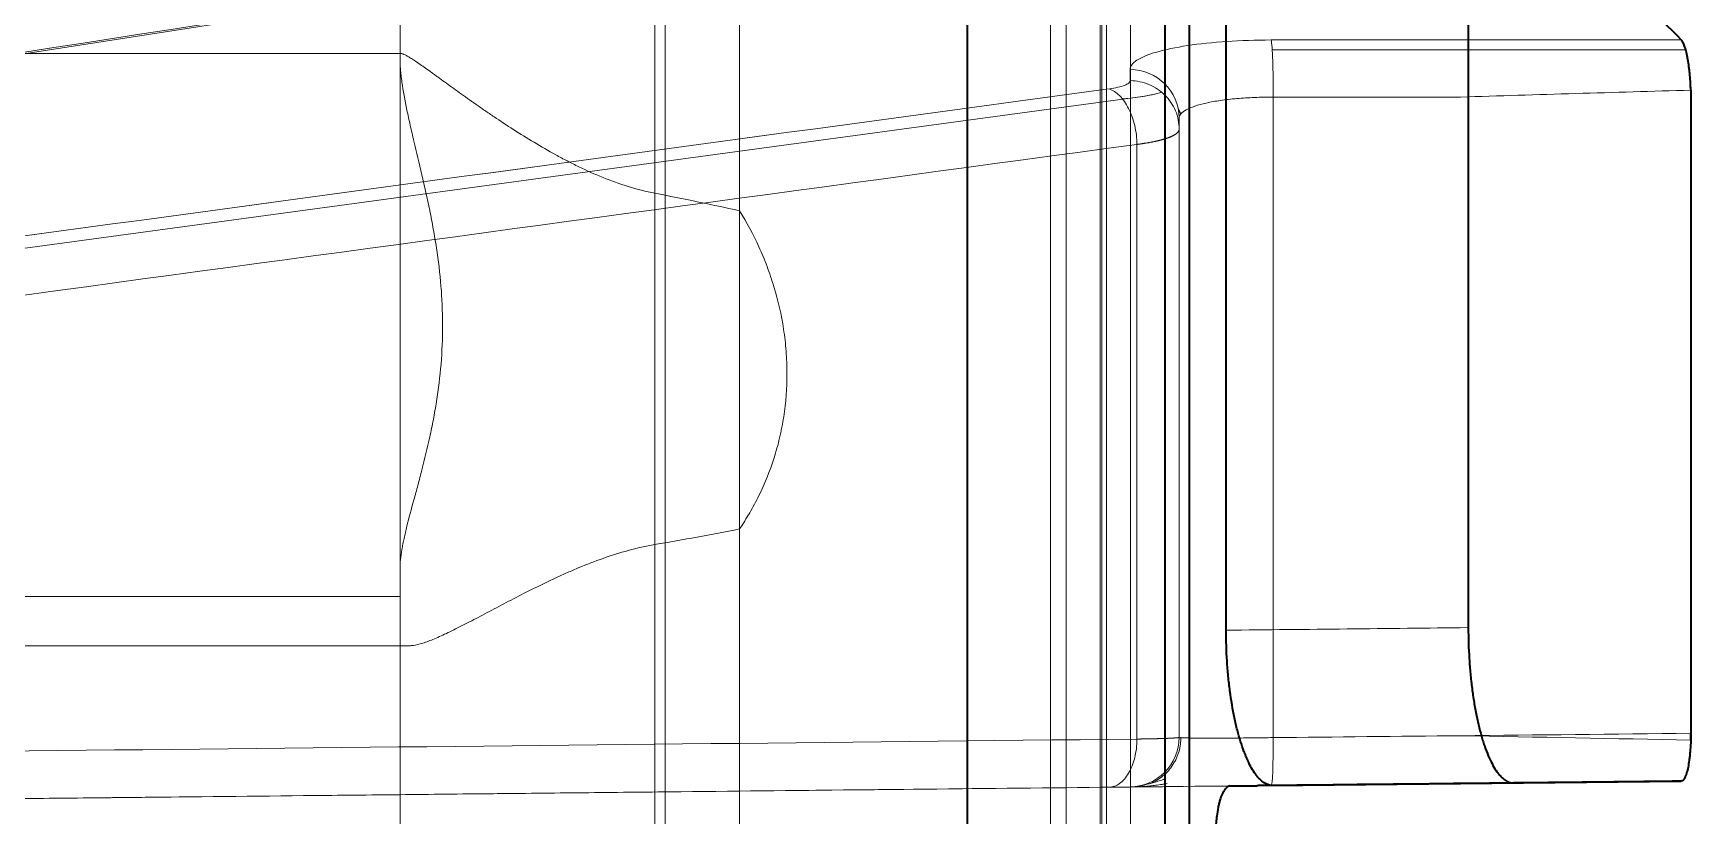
# Model space of a CAD drawing. Header units: millimetres. Extents: x 261 to 3841, y 268 to 4746.
# Drawn here: x 724.23 to 741.03, y 476.97 to 484.9 of the extents above; entities that cross this region are included whole.
import ezdxf
from ezdxf.lldxf.tags import DXFTag

# ---------------------------------------------------------------- set-up
doc = ezdxf.new("R2010")
doc.units = ezdxf.units.MM
doc.layers.add('110', color=7, linetype='Continuous', true_color=0xffffff)
doc.layers.add('20', color=7, linetype='Continuous', true_color=0xffffff)
tags = doc.linetypes.add('DASHED', pattern=[25.72, 12.86, -12.86]).pattern_tags.tags
tags[6:7] = [DXFTag(74, 4), DXFTag(75, 0), DXFTag(340, '0'), DXFTag(46, 0.0), DXFTag(50, 0.0), DXFTag(44, 0.0), DXFTag(45, 0.0)]
tags[4:5] = [DXFTag(74, 4), DXFTag(75, 0), DXFTag(340, '0'), DXFTag(46, 0.0), DXFTag(50, 0.0), DXFTag(44, 0.0), DXFTag(45, 0.0)]

msp = doc.modelspace()

# ---------------------------------------------------------------- linework, layer by layer
at = {"layer": '110', "color": 7, "linetype": 'Continuous', "lineweight": 35}
for p, q in [((735.701, 593.191), (735.701, 299.191)), ((733.701, 301.191), (733.701, 591.191))]:
    msp.add_line(p, q, dxfattribs=at)
at = {"layer": '110', "color": 7, "linetype": 'DASHED', "lineweight": 13}
msp.add_line((734.701, 556.191), (734.701, 376.191), dxfattribs=at)
at = {"layer": '20', "color": 7, "linetype": 'DASHED', "lineweight": 13}
for p, q in [((735.062, 537.182), (735.062, 415.199)), ((734.542, 415.701), (734.542, 536.68)), ((735.045, 416.919), (735.045, 535.462)), ((735.11, 416.919), (735.11, 535.462)), ((727.951, 492.503), (727.951, 469.873)), ((730.637, 492.503), (730.637, 469.873)), ((727.951, 492.351), (727.951, 469.806)), ((730.637, 469.806), (730.637, 492.351)), ((730.533, 483.276), (730.533, 491.798)), ((730.533, 491.653), (730.533, 470.081)), ((731.39, 471.833), (731.39, 490.17)), ((735.351, 490.156), (735.351, 471.838)), ((716.354, 483.473), (735.206, 486.415)), ((740.926, 484.832), (736.781, 484.829)), ((736.781, 484.829), (740.926, 484.832)), ((736.788, 484.728), (740.977, 484.73)), ((727.968, 484.691), (667.239, 484.691)), ((735.348, 484.422), (735.348, 484.526)), ((735.348, 484.526), (735.348, 484.422)), ((716.562, 481.692), (735.273, 484.228)), ((735.273, 484.228), (716.562, 481.692)), ((736.797, 477.76), (736.797, 484.25)), ((736.797, 484.25), (736.797, 477.76)), ((735.845, 483.925), (735.845, 484.039)), ((735.845, 484.039), (735.845, 483.925)), ((735.845, 477.762), (735.845, 484.039)), ((735.845, 483.929), (735.845, 483.984)), ((735.417, 483.771), (735.417, 477.745)), ((735.417, 483.771), (735.417, 477.745)), ((730.533, 470.146), (730.533, 479.716)), ((667.239, 479.191), (727.951, 479.191)), ((667.239, 478.691), (728.052, 478.691)), ((735.845, 477.762), (735.845, 477.762)), ((735.845, 477.762), (735.845, 477.762)), ((735.348, 477.259), (735.348, 477.259))]:
    msp.add_line(p, q, dxfattribs=at)
at = {"layer": '20', "color": 7, "linetype": 'Continuous', "lineweight": 35}
for p, q in [((735.951, 422.493), (735.951, 505.486)), ((736.32, 478.848), (736.32, 485.134)), ((738.774, 485.081), (738.774, 478.874)), ((741.029, 484.321), (741.029, 477.804)), ((741.029, 477.735), (741.029, 477.804)), ((736.776, 477.274), (740.931, 477.318))]:
    msp.add_line(p, q, dxfattribs=at)
at = {"layer": '20', "color": 7, "linetype": 'DASHED', "lineweight": 13}
msp.add_arc((735.342, 477.762), 0.502, 270.6016, 0.0001, dxfattribs=at)
for centre, major_axis, ratio, start_param, end_param in [((736.771, 484.338), (0, 0.502), 0.053045, 4.537151, 6.073482), ((735.342, 484.039), (0.502, 0), 0.978148, 0, 1.560303), ((735.342, 484.039), (0.502, 0), 0.978148, 6.283183, 7.843486), ((736.771, 477.777), (-0.005, 0.502), 0.052007, 3.141569, 4.677862), ((736.771, 477.777), (-0.005, 0.502), 0.052007, 3.141629, 4.677923)]:
    msp.add_ellipse(centre, major_axis=major_axis, ratio=ratio, start_param=start_param, end_param=end_param, dxfattribs=at)
for points, degree in [([(735.417, 486.812), (729.278, 485.852), (723.14, 484.893), (717.001, 483.934)], 3), ([(717.001, 483.934), (723.14, 484.893), (729.278, 485.852), (735.417, 486.812)], 3), ([(735.129, 486.419), (728.797, 485.431), (722.466, 484.443), (716.134, 483.455)], 3), ([(716.135, 483.455), (722.466, 484.443), (728.798, 485.431), (735.129, 486.419)], 3), ([(735.129, 484.333), (728.797, 483.474), (722.466, 482.616), (716.134, 481.758)], 3), ([(716.135, 481.758), (722.466, 482.616), (728.798, 483.474), (735.129, 484.333)], 3), ([(736.797, 484.25), (737.43, 484.251), (738.063, 484.251), (738.695, 484.251)], 3), ([(738.695, 484.251), (739.473, 484.275), (740.251, 484.298), (741.029, 484.321)], 3), ([(735.835, 484.133), (735.863, 484.077)], 1), ([(735.861, 484.08), (735.85, 484.066), (735.845, 484.053), (735.845, 484.039)], 3), ([(717.001, 481.277), (723.14, 482.108), (729.278, 482.94), (735.417, 483.771)], 3), ([(735.417, 483.771), (729.278, 482.94), (723.14, 482.108), (717.001, 481.277)], 3), ([(730.533, 483.276), (730.82, 483.221), (731.105, 483.162), (731.39, 483.099)], 3), ([(731.39, 479.874), (731.105, 479.818), (730.82, 479.765), (730.533, 479.716)], 3), ([(736.325, 478.848), (737.14, 478.857), (737.954, 478.865), (738.769, 478.874)], 3), ([(735.417, 477.745), (729.278, 477.679), (723.14, 477.614), (717.001, 477.549)], 3), ([(717.001, 477.549), (723.14, 477.614), (729.278, 477.679), (735.417, 477.745)], 3), ([(738.695, 477.779), (738.062, 477.773), (737.43, 477.766), (736.797, 477.76)], 3), ([(738.695, 477.779), (739.473, 477.765), (740.251, 477.75), (741.029, 477.735)], 3), ([(741.024, 477.804), (740.249, 477.795), (739.475, 477.787), (738.7, 477.779)], 3), ([(735.699, 477.339), (735.523, 477.284), (735.44, 477.269)], 2), ([(735.134, 477.257), (728.799, 477.191), (722.464, 477.124), (716.129, 477.058)], 3), ([(735.367, 477.26), (735.5, 477.258), (735.723, 477.294)], 2), ([(735.368, 477.26), (735.501, 477.258), (735.723, 477.294)], 2)]:
    msp.add_open_spline(points, degree=degree, dxfattribs=at)
at = {"layer": '20', "color": 7, "linetype": 'Continuous', "lineweight": 35}
for points, knots in [([(739.232, 486.303), (739.394, 486.181), (739.589, 486.029), (739.778, 485.876), (739.853, 485.815), (739.89, 485.784), (740, 485.692), (740.072, 485.631), (740.426, 485.324), (740.689, 485.078), (740.931, 484.832)], [0, 0, 0, 0, 0.25, 0.3125, 0.3125, 0.375, 0.375, 0.5, 0.5, 1, 1, 1, 1]), ([(741.028, 484.321), (741.028, 484.336), (741.027, 484.351), (741.026, 484.38), (741.025, 484.395), (741.022, 484.438), (741.02, 484.467), (741.016, 484.509), (741.014, 484.523), (741.011, 484.55), (741.009, 484.563), (741.004, 484.602), (741, 484.626), (740.993, 484.661), (740.991, 484.672), (740.986, 484.694), (740.984, 484.704), (740.979, 484.724), (740.976, 484.733), (740.971, 484.751), (740.968, 484.759), (740.96, 484.782), (740.954, 484.795), (740.945, 484.811), (740.942, 484.816), (740.937, 484.825), (740.934, 484.829), (740.931, 484.832)], [0, 0, 0, 0, 0.0625, 0.0625, 0.125, 0.125, 0.25, 0.25, 0.3125, 0.3125, 0.375, 0.375, 0.5, 0.5, 0.5625, 0.5625, 0.625, 0.625, 0.6875, 0.6875, 0.75, 0.75, 0.875, 0.875, 0.9375, 0.9375, 1, 1, 1, 1]), ([(736.792, 477.274), (736.763, 477.274), (736.734, 477.284), (736.69, 477.312), (736.676, 477.324), (736.655, 477.345), (736.647, 477.353), (736.633, 477.37), (736.626, 477.379), (736.591, 477.426), (736.565, 477.473), (736.533, 477.543), (736.526, 477.557), (736.514, 477.588), (736.507, 477.603), (736.489, 477.652), (736.466, 477.72), (736.445, 477.795), (736.429, 477.855), (736.424, 477.875), (736.415, 477.917), (736.41, 477.938), (736.387, 478.046), (736.372, 478.138), (736.356, 478.258), (736.353, 478.283), (736.347, 478.332), (736.345, 478.357), (736.338, 478.433), (736.333, 478.484), (736.324, 478.638), (736.32, 478.742), (736.32, 478.848)], [0, 0, 0, 0, 0.125, 0.125, 0.1875, 0.1875, 0.21875, 0.21875, 0.25, 0.25, 0.375, 0.375, 0.40625, 0.40625, 0.4375, 0.4375, 0.5, 0.5625, 0.5625, 0.59375, 0.59375, 0.625, 0.625, 0.75, 0.75, 0.78125, 0.78125, 0.8125, 0.8125, 0.875, 0.875, 1, 1, 1, 1]), ([(738.774, 478.874), (738.774, 478.769), (738.777, 478.664), (738.787, 478.508), (738.791, 478.457), (738.8, 478.357), (738.811, 478.259), (738.825, 478.165), (738.836, 478.096), (738.84, 478.073), (738.848, 478.028), (738.852, 478.006), (738.874, 477.899), (738.894, 477.82), (738.921, 477.73), (738.927, 477.712), (738.938, 477.678), (738.944, 477.661), (738.962, 477.613), (738.974, 477.583), (739.011, 477.499), (739.037, 477.452), (739.071, 477.405), (739.078, 477.396), (739.092, 477.379), (739.099, 477.371), (739.119, 477.35), (739.133, 477.338), (739.175, 477.309), (739.203, 477.3), (739.232, 477.3)], [0, 0, 0, 0, 0.125, 0.125, 0.1875, 0.1875, 0.25, 0.3125, 0.3125, 0.34375, 0.34375, 0.375, 0.375, 0.5, 0.5, 0.53125, 0.53125, 0.5625, 0.5625, 0.625, 0.625, 0.75, 0.75, 0.78125, 0.78125, 0.8125, 0.8125, 0.875, 0.875, 1, 1, 1, 1]), ([(741.029, 477.804), (741.029, 477.787), (741.029, 477.771), (741.028, 477.739), (741.028, 477.723), (741.026, 477.676), (741.024, 477.645), (741.02, 477.601), (741.019, 477.587), (741.016, 477.559), (741.014, 477.545), (741.009, 477.505), (741.005, 477.481), (740.998, 477.447), (740.996, 477.437), (740.991, 477.417), (740.988, 477.407), (740.98, 477.381), (740.974, 477.366), (740.966, 477.348), (740.962, 477.343), (740.956, 477.334), (740.953, 477.33), (740.944, 477.321), (740.937, 477.318), (740.931, 477.318)], [0, 0, 0, 0, 0.0625, 0.0625, 0.125, 0.125, 0.25, 0.25, 0.3125, 0.3125, 0.375, 0.375, 0.5, 0.5, 0.5625, 0.5625, 0.625, 0.625, 0.75, 0.75, 0.8125, 0.8125, 0.875, 0.875, 1, 1, 1, 1]), ([(736.362, 477.27), (736.352, 477.27), (736.343, 477.267), (736.329, 477.257), (736.324, 477.253), (736.315, 477.244), (736.306, 477.233), (736.297, 477.219), (736.288, 477.204), (736.284, 477.196), (736.272, 477.169), (736.265, 477.149), (736.254, 477.114), (736.251, 477.102), (736.245, 477.077), (736.242, 477.064), (736.234, 477.024), (736.229, 476.995), (736.223, 476.95), (736.222, 476.934), (736.219, 476.903), (736.218, 476.887), (736.215, 476.839), (736.214, 476.806), (736.214, 476.773)], [0, 0, 0, 0, 0.125, 0.125, 0.1875, 0.1875, 0.25, 0.3125, 0.3125, 0.375, 0.375, 0.5, 0.5, 0.5625, 0.5625, 0.625, 0.625, 0.75, 0.75, 0.8125, 0.8125, 0.875, 0.875, 1, 1, 1, 1]), ([(739.232, 477.3), (738.583, 477.293), (737.933, 477.286), (737.12, 477.278), (736.956, 477.276), (736.792, 477.274)], [0, 0, 0, 0, 0.798496, 0.798496, 1, 1, 1, 1])]:
    msp.add_open_spline(points, degree=3, knots=knots, dxfattribs=at)
at = {"layer": '20', "color": 7, "linetype": 'DASHED', "lineweight": 13}
for points, knots in [([(735.348, 484.531), (735.348, 484.564), (735.395, 484.625), (735.599, 484.71), (735.916, 484.776), (736.322, 484.819), (736.619, 484.829), (736.776, 484.829)], [0, 0, 0, 0, 0.199973, 0.39998, 0.599987, 0.799993, 1, 1, 1, 1]), ([(727.951, 484.652), (727.951, 484.614), (727.952, 484.574), (727.957, 484.512), (727.959, 484.491), (727.964, 484.447), (727.967, 484.425), (727.982, 484.314), (727.999, 484.219), (728.031, 484.069), (728.042, 484.018), (728.06, 483.939), (728.066, 483.912), (728.079, 483.858), (728.085, 483.831), (728.117, 483.693), (728.145, 483.58), (728.2, 483.346), (728.227, 483.226), (728.258, 483.07), (728.265, 483.038), (728.277, 482.975), (728.294, 482.881), (728.31, 482.786), (728.339, 482.594), (728.355, 482.464), (728.371, 482.268), (728.375, 482.202), (728.379, 482.102), (728.38, 482.069), (728.382, 482.002), (728.382, 481.969), (728.382, 481.803), (728.377, 481.673), (728.355, 481.417), (728.34, 481.291), (728.315, 481.136), (728.31, 481.105), (728.3, 481.044), (728.283, 480.953), (728.265, 480.865), (728.227, 480.692), (728.2, 480.582), (728.159, 480.421), (728.145, 480.369), (728.118, 480.267), (728.104, 480.218), (728.065, 480.075), (728.041, 479.985), (728.01, 479.859), (728.001, 479.818), (727.988, 479.759), (727.984, 479.74), (727.976, 479.702), (727.973, 479.684), (727.958, 479.594), (727.951, 479.53), (727.951, 479.473)], [0, 0, 0, 0, 0.03125, 0.03125, 0.046875, 0.046875, 0.0625, 0.0625, 0.125, 0.125, 0.15625, 0.15625, 0.171875, 0.171875, 0.1875, 0.1875, 0.25, 0.25, 0.3125, 0.3125, 0.328125, 0.328125, 0.34375, 0.375, 0.375, 0.4375, 0.4375, 0.46875, 0.46875, 0.484375, 0.484375, 0.5, 0.5, 0.5625, 0.5625, 0.625, 0.625, 0.640625, 0.640625, 0.65625, 0.6875, 0.6875, 0.75, 0.75, 0.78125, 0.78125, 0.8125, 0.8125, 0.875, 0.875, 0.90625, 0.90625, 0.921875, 0.921875, 0.9375, 0.9375, 1, 1, 1, 1]), ([(730.533, 483.276), (730.441, 483.294), (730.351, 483.317), (730.176, 483.371), (730.091, 483.402), (729.924, 483.469), (729.843, 483.505), (729.723, 483.563), (729.684, 483.583), (729.606, 483.624), (729.567, 483.644), (729.453, 483.707), (729.38, 483.749), (729.237, 483.835), (729.167, 483.878), (729.033, 483.965), (728.967, 484.008), (728.872, 484.072), (728.84, 484.094), (728.779, 484.136), (728.75, 484.156), (728.662, 484.218), (728.606, 484.257), (728.5, 484.333), (728.45, 484.37), (728.378, 484.421), (728.355, 484.438), (728.322, 484.462), (728.311, 484.47), (728.289, 484.486), (728.237, 484.523), (728.19, 484.557), (728.123, 484.604), (728.093, 484.624), (728.06, 484.644), (728.054, 484.648), (728.042, 484.656), (728.037, 484.659), (728.02, 484.668), (728.011, 484.674), (727.985, 484.686), (727.972, 484.691), (727.964, 484.691)], [0, 0, 0, 0, 0.066691, 0.066691, 0.133382, 0.133382, 0.200074, 0.200074, 0.233419, 0.233419, 0.266765, 0.266765, 0.333456, 0.333456, 0.400147, 0.400147, 0.466838, 0.466838, 0.500184, 0.500184, 0.533529, 0.533529, 0.600221, 0.600221, 0.666912, 0.666912, 0.700257, 0.700257, 0.71693, 0.71693, 0.733603, 0.800294, 0.800294, 0.866985, 0.866985, 0.883658, 0.883658, 0.900331, 0.900331, 0.933676, 0.933676, 1, 1, 1, 1]), ([(735.347, 484.412), (735.346, 484.405), (735.341, 484.399), (735.324, 484.384), (735.31, 484.377), (735.273, 484.362), (735.25, 484.355), (735.198, 484.344), (735.17, 484.339), (735.139, 484.334)], [0, 0, 0, 0, 0.213656, 0.213656, 0.480253, 0.480253, 0.746849, 0.746849, 1, 1, 1, 1]), ([(735.139, 484.334), (735.17, 484.339), (735.198, 484.344), (735.25, 484.355), (735.273, 484.362), (735.31, 484.377), (735.324, 484.384), (735.341, 484.399), (735.346, 484.405), (735.347, 484.412)], [0, 0, 0, 0, 0.253151, 0.253151, 0.519747, 0.519747, 0.786344, 0.786344, 1, 1, 1, 1]), ([(735.353, 484.417), (735.384, 484.416), (735.415, 484.413), (735.477, 484.4), (735.508, 484.39), (735.568, 484.366), (735.597, 484.35), (735.651, 484.314), (735.677, 484.294), (735.723, 484.248), (735.743, 484.223), (735.779, 484.17), (735.795, 484.142), (735.82, 484.083), (735.829, 484.052), (735.842, 483.989), (735.845, 483.957), (735.845, 483.925)], [0, 0, 0, 0, 0.119372, 0.119372, 0.245176, 0.245176, 0.37098, 0.37098, 0.496784, 0.496784, 0.622588, 0.622588, 0.748392, 0.748392, 0.874196, 0.874196, 1, 1, 1, 1]), ([(735.845, 483.925), (735.845, 483.957), (735.842, 483.989), (735.829, 484.052), (735.82, 484.083), (735.795, 484.142), (735.779, 484.17), (735.743, 484.223), (735.723, 484.248), (735.677, 484.294), (735.651, 484.314), (735.597, 484.35), (735.568, 484.366), (735.508, 484.39), (735.477, 484.4), (735.415, 484.413), (735.384, 484.416), (735.353, 484.417)], [0, 0, 0, 0, 0.125804, 0.125804, 0.251608, 0.251608, 0.377412, 0.377412, 0.503216, 0.503216, 0.62902, 0.62902, 0.754824, 0.754824, 0.880628, 0.880628, 1, 1, 1, 1]), ([(735.417, 483.771), (735.417, 483.802), (735.415, 483.835), (735.407, 483.898), (735.401, 483.93), (735.387, 483.992), (735.378, 484.022), (735.357, 484.08), (735.346, 484.108), (735.32, 484.16), (735.305, 484.184), (735.275, 484.228), (735.258, 484.248), (735.224, 484.282), (735.207, 484.296), (735.172, 484.318), (735.155, 484.326), (735.138, 484.332)], [0, 0, 0, 0, 0.126358, 0.126358, 0.252717, 0.252717, 0.379075, 0.379075, 0.505434, 0.505434, 0.631792, 0.631792, 0.75815, 0.75815, 0.884509, 0.884509, 1, 1, 1, 1]), ([(735.417, 483.771), (735.417, 483.802), (735.415, 483.835), (735.407, 483.898), (735.401, 483.93), (735.387, 483.992), (735.378, 484.023), (735.358, 484.081), (735.346, 484.108), (735.32, 484.16), (735.305, 484.184), (735.275, 484.228), (735.258, 484.248), (735.224, 484.282), (735.207, 484.296), (735.172, 484.318), (735.155, 484.326), (735.138, 484.332)], [0, 0, 0, 0, 0.126358, 0.126358, 0.252717, 0.252717, 0.379075, 0.379075, 0.505434, 0.505434, 0.631792, 0.631792, 0.758151, 0.758151, 0.884509, 0.884509, 1, 1, 1, 1]), ([(735.669, 484.299), (735.64, 484.29), (735.606, 484.282), (735.512, 484.262), (735.447, 484.251), (735.341, 484.239), (735.306, 484.235), (735.27, 484.232)], [0, 0, 0, 0, 0.296933, 0.296933, 0.774791, 0.774791, 1, 1, 1, 1]), ([(735.271, 484.232), (735.288, 484.233), (735.305, 484.235), (735.461, 484.251), (735.58, 484.273), (735.669, 484.299)], [0, 0, 0, 0, 0.108815, 0.108815, 1, 1, 1, 1]), ([(735.845, 484.039), (735.845, 484.054), (735.851, 484.068), (735.875, 484.095), (735.893, 484.109), (735.94, 484.135), (735.969, 484.147), (736.037, 484.17), (736.077, 484.181), (736.164, 484.2), (736.212, 484.209), (736.316, 484.224), (736.371, 484.23), (736.486, 484.24), (736.547, 484.244), (736.669, 484.249), (736.731, 484.25), (736.792, 484.25)], [0, 0, 0, 0, 0.125414, 0.125414, 0.250827, 0.250827, 0.376241, 0.376241, 0.501654, 0.501654, 0.627068, 0.627068, 0.752481, 0.752481, 0.877895, 0.877895, 1, 1, 1, 1]), ([(736.792, 484.25), (736.731, 484.25), (736.669, 484.249), (736.547, 484.244), (736.487, 484.24), (736.372, 484.23), (736.316, 484.224), (736.213, 484.209), (736.165, 484.2), (736.077, 484.181), (736.038, 484.17), (735.969, 484.147), (735.94, 484.135), (735.893, 484.109), (735.875, 484.096), (735.862, 484.081), (735.862, 484.08), (735.861, 484.08)], [0, 0, 0, 0, 0.138587, 0.138587, 0.280928, 0.280928, 0.423269, 0.423269, 0.56561, 0.56561, 0.707951, 0.707951, 0.850292, 0.850292, 0.992634, 0.992634, 1, 1, 1, 1]), ([(741.029, 484.253), (741.029, 484.269), (741.029, 484.285), (741.028, 484.314), (741.028, 484.327), (741.027, 484.34)], [0, 0, 0, 0, 0.551345, 0.551345, 1, 1, 1, 1]), ([(735.845, 483.925), (735.845, 483.924), (735.845, 483.921), (735.844, 483.917), (735.843, 483.913), (735.841, 483.909), (735.839, 483.905), (735.837, 483.901), (735.834, 483.897), (735.83, 483.893), (735.826, 483.889), (735.822, 483.885), (735.818, 483.881), (735.813, 483.877), (735.807, 483.874), (735.802, 483.87), (735.795, 483.866), (735.789, 483.863), (735.782, 483.859), (735.775, 483.856), (735.768, 483.852), (735.76, 483.849), (735.752, 483.845), (735.744, 483.842), (735.735, 483.839), (735.726, 483.836), (735.717, 483.833), (735.708, 483.83), (735.698, 483.827), (735.688, 483.824), (735.678, 483.821), (735.668, 483.818), (735.657, 483.815), (735.647, 483.812), (735.636, 483.81), (735.625, 483.807), (735.613, 483.804), (735.602, 483.802), (735.59, 483.799), (735.579, 483.797), (735.567, 483.795), (735.555, 483.792), (735.543, 483.79), (735.531, 483.788), (735.518, 483.786), (735.506, 483.784), (735.493, 483.782), (735.481, 483.78), (735.468, 483.778), (735.456, 483.776), (735.443, 483.774), (735.43, 483.773), (735.421, 483.771), (735.417, 483.771)], [0, 0, 0, 0, 0.02282, 0.045511, 0.068073, 0.090507, 0.112813, 0.13499, 0.157039, 0.178959, 0.200751, 0.222414, 0.243949, 0.265355, 0.286633, 0.307782, 0.328803, 0.349695, 0.370459, 0.391095, 0.411602, 0.43198, 0.45223, 0.472352, 0.492345, 0.512209, 0.531946, 0.551553, 0.571033, 0.590383, 0.609606, 0.6287, 0.647665, 0.666502, 0.685211, 0.703791, 0.722242, 0.740566, 0.75876, 0.776827, 0.794764, 0.812574, 0.830255, 0.847807, 0.865231, 0.882527, 0.899694, 0.916733, 0.933643, 0.950425, 0.967078, 0.983603, 1, 1, 1, 1]), ([(735.417, 483.771), (735.42, 483.771), (735.426, 483.772), (735.435, 483.773), (735.443, 483.774), (735.452, 483.776), (735.461, 483.777), (735.469, 483.778), (735.478, 483.779), (735.486, 483.781), (735.495, 483.782), (735.503, 483.783), (735.512, 483.785), (735.52, 483.786), (735.529, 483.788), (735.537, 483.789), (735.545, 483.791), (735.553, 483.792), (735.562, 483.794), (735.57, 483.795), (735.578, 483.797), (735.586, 483.798), (735.594, 483.8), (735.601, 483.802), (735.609, 483.803), (735.617, 483.805), (735.625, 483.807), (735.632, 483.809), (735.64, 483.811), (735.647, 483.812), (735.654, 483.814), (735.661, 483.816), (735.669, 483.818), (735.676, 483.82), (735.682, 483.822), (735.689, 483.824), (735.696, 483.826), (735.703, 483.828), (735.709, 483.83), (735.716, 483.832), (735.722, 483.834), (735.728, 483.836), (735.734, 483.839), (735.74, 483.841), (735.746, 483.843), (735.751, 483.845), (735.757, 483.847), (735.762, 483.85), (735.767, 483.852), (735.772, 483.854), (735.777, 483.857), (735.782, 483.859), (735.787, 483.862), (735.791, 483.864), (735.796, 483.866), (735.8, 483.869), (735.804, 483.871), (735.808, 483.874), (735.811, 483.876), (735.815, 483.879), (735.818, 483.882), (735.821, 483.884), (735.824, 483.887), (735.827, 483.889), (735.83, 483.892), (735.832, 483.895), (735.834, 483.898), (735.836, 483.9), (735.838, 483.903), (735.84, 483.906), (735.841, 483.908), (735.842, 483.911), (735.843, 483.914), (735.844, 483.917), (735.845, 483.92), (735.845, 483.923), (735.845, 483.924), (735.845, 483.925)], [0, 0, 0, 0, 0.011136, 0.022331, 0.033586, 0.044899, 0.056273, 0.067706, 0.079198, 0.090749, 0.10236, 0.11403, 0.12576, 0.137549, 0.149397, 0.161305, 0.173272, 0.185299, 0.197385, 0.20953, 0.221735, 0.233999, 0.246323, 0.258706, 0.271148, 0.28365, 0.296211, 0.308831, 0.321511, 0.334251, 0.347049, 0.359907, 0.372825, 0.385802, 0.398838, 0.411934, 0.425089, 0.438303, 0.451577, 0.46491, 0.478303, 0.491755, 0.505267, 0.518837, 0.532468, 0.546157, 0.559906, 0.573715, 0.587583, 0.60151, 0.615497, 0.629543, 0.643648, 0.657813, 0.672037, 0.686321, 0.700664, 0.715066, 0.729528, 0.744049, 0.75863, 0.77327, 0.78797, 0.802729, 0.817547, 0.832425, 0.847362, 0.862358, 0.877414, 0.892529, 0.907704, 0.922938, 0.938232, 0.953585, 0.968997, 0.984469, 1, 1, 1, 1]), ([(731.39, 483.099), (731.462, 482.983), (731.528, 482.861), (731.616, 482.668), (731.643, 482.602), (731.682, 482.501), (731.694, 482.467), (731.717, 482.398), (731.729, 482.363), (731.782, 482.187), (731.815, 482.044), (731.848, 481.825), (731.857, 481.751), (731.865, 481.639), (731.868, 481.601), (731.871, 481.526), (731.871, 481.488), (731.872, 481.302), (731.86, 481.155), (731.833, 480.976), (731.823, 480.922), (731.812, 480.869), (731.805, 480.833), (731.801, 480.816), (731.78, 480.728), (731.761, 480.66), (731.698, 480.46), (731.647, 480.333), (731.573, 480.183), (731.557, 480.153), (731.526, 480.095), (731.478, 480.009), (731.426, 479.927), (731.39, 479.874)], [0, 0, 0, 0, 0.125, 0.125, 0.1875, 0.1875, 0.21875, 0.21875, 0.25, 0.25, 0.375, 0.375, 0.4375, 0.4375, 0.46875, 0.46875, 0.5, 0.5, 0.625, 0.625, 0.65625, 0.671875, 0.671875, 0.6875, 0.6875, 0.75, 0.75, 0.875, 0.875, 0.90625, 0.90625, 0.9375, 1, 1, 1, 1]), ([(728.049, 478.691), (728.055, 478.691), (728.086, 478.692), (728.123, 478.699), (728.19, 478.719), (728.228, 478.732), (728.289, 478.757), (728.311, 478.766), (728.356, 478.785), (728.379, 478.796), (728.45, 478.829), (728.5, 478.854), (728.607, 478.908), (728.662, 478.936), (728.75, 478.982), (728.78, 478.998), (728.841, 479.03), (728.873, 479.047), (728.968, 479.097), (729.033, 479.132), (729.168, 479.202), (729.237, 479.237), (729.381, 479.308), (729.454, 479.344), (729.568, 479.397), (729.607, 479.415), (729.685, 479.449), (729.724, 479.466), (729.844, 479.515), (729.925, 479.547), (730.091, 479.605), (730.176, 479.632), (730.351, 479.68), (730.441, 479.7), (730.533, 479.716)], [0, 0, 0, 0, 0.018312, 0.093827, 0.093827, 0.169341, 0.169341, 0.207098, 0.207098, 0.244856, 0.244856, 0.32037, 0.32037, 0.395885, 0.395885, 0.433642, 0.433642, 0.471399, 0.471399, 0.546913, 0.546913, 0.622428, 0.622428, 0.697942, 0.697942, 0.735699, 0.735699, 0.773457, 0.773457, 0.848971, 0.848971, 0.924486, 0.924486, 1, 1, 1, 1]), ([(735.417, 477.745), (735.417, 477.713), (735.415, 477.681), (735.407, 477.618), (735.401, 477.587), (735.387, 477.528), (735.378, 477.5), (735.358, 477.447), (735.346, 477.423), (735.32, 477.378), (735.305, 477.357), (735.275, 477.322), (735.258, 477.307), (735.224, 477.282), (735.207, 477.273), (735.172, 477.261), (735.156, 477.258), (735.139, 477.257)], [0, 0, 0, 0, 0.126426, 0.126426, 0.252853, 0.252853, 0.379279, 0.379279, 0.505705, 0.505705, 0.632131, 0.632131, 0.758558, 0.758558, 0.884984, 0.884984, 1, 1, 1, 1]), ([(735.139, 477.257), (735.156, 477.258), (735.172, 477.261), (735.207, 477.273), (735.224, 477.282), (735.258, 477.307), (735.275, 477.322), (735.305, 477.357), (735.32, 477.378), (735.346, 477.423), (735.358, 477.447), (735.378, 477.5), (735.387, 477.528), (735.401, 477.587), (735.407, 477.618), (735.415, 477.681), (735.417, 477.713), (735.417, 477.745)], [0, 0, 0, 0, 0.115002, 0.115002, 0.24143, 0.24143, 0.367859, 0.367859, 0.494287, 0.494287, 0.620715, 0.620715, 0.747143, 0.747143, 0.873572, 0.873572, 1, 1, 1, 1]), ([(735.417, 477.745), (735.42, 477.745), (735.426, 477.745), (735.435, 477.745), (735.443, 477.745), (735.452, 477.745), (735.461, 477.746), (735.469, 477.746), (735.478, 477.746), (735.486, 477.746), (735.495, 477.746), (735.503, 477.747), (735.512, 477.747), (735.52, 477.747), (735.529, 477.747), (735.537, 477.747), (735.545, 477.747), (735.553, 477.748), (735.562, 477.748), (735.57, 477.748), (735.578, 477.748), (735.586, 477.748), (735.594, 477.749), (735.601, 477.749), (735.609, 477.749), (735.617, 477.749), (735.625, 477.749), (735.632, 477.75), (735.64, 477.75), (735.647, 477.75), (735.654, 477.75), (735.661, 477.75), (735.669, 477.751), (735.676, 477.751), (735.682, 477.751), (735.689, 477.751), (735.696, 477.752), (735.703, 477.752), (735.709, 477.752), (735.716, 477.752), (735.722, 477.752), (735.728, 477.753), (735.734, 477.753), (735.74, 477.753), (735.746, 477.753), (735.751, 477.754), (735.757, 477.754), (735.762, 477.754), (735.767, 477.754), (735.772, 477.755), (735.777, 477.755), (735.782, 477.755), (735.787, 477.755), (735.791, 477.756), (735.796, 477.756), (735.8, 477.756), (735.804, 477.756), (735.808, 477.757), (735.811, 477.757), (735.815, 477.757), (735.818, 477.758), (735.821, 477.758), (735.824, 477.758), (735.827, 477.758), (735.83, 477.759), (735.832, 477.759), (735.834, 477.759), (735.836, 477.759), (735.838, 477.76), (735.84, 477.76), (735.841, 477.76), (735.842, 477.76), (735.843, 477.761), (735.844, 477.761), (735.845, 477.761), (735.845, 477.761), (735.845, 477.762), (735.845, 477.762)], [0, 0, 0, 0, 0.011136, 0.022332, 0.033587, 0.044901, 0.056275, 0.067708, 0.0792, 0.090752, 0.102363, 0.114034, 0.125764, 0.137553, 0.149402, 0.16131, 0.173277, 0.185304, 0.19739, 0.209536, 0.221741, 0.234005, 0.246329, 0.258712, 0.271155, 0.283657, 0.296218, 0.308839, 0.321519, 0.334258, 0.347057, 0.359915, 0.372833, 0.385809, 0.398846, 0.411941, 0.425097, 0.438311, 0.451585, 0.464918, 0.478311, 0.491763, 0.505274, 0.518845, 0.532475, 0.546165, 0.559914, 0.573722, 0.58759, 0.601517, 0.615504, 0.62955, 0.643655, 0.65782, 0.672044, 0.686327, 0.70067, 0.715072, 0.729534, 0.744055, 0.758635, 0.773275, 0.787974, 0.802733, 0.817551, 0.832428, 0.847365, 0.862361, 0.877417, 0.892532, 0.907706, 0.92294, 0.938233, 0.953586, 0.968998, 0.984469, 1, 1, 1, 1]), ([(735.417, 477.745), (735.426, 477.745), (735.443, 477.745), (735.467, 477.746), (735.492, 477.746), (735.515, 477.747), (735.538, 477.747), (735.561, 477.748), (735.582, 477.748), (735.603, 477.749), (735.623, 477.749), (735.643, 477.75), (735.661, 477.75), (735.679, 477.751), (735.696, 477.752), (735.722, 477.752), (735.751, 477.754), (735.779, 477.755), (735.797, 477.756), (735.809, 477.757), (735.818, 477.758), (735.827, 477.758), (735.833, 477.759), (735.838, 477.76), (735.842, 477.761), (735.844, 477.761), (735.845, 477.762), (735.845, 477.762), (735.845, 477.762)], [0, 0, 0, 0, 0.032552, 0.065131, 0.097738, 0.130373, 0.163035, 0.195724, 0.228442, 0.261187, 0.293959, 0.32676, 0.359588, 0.392444, 0.425327, 0.458239, 0.549749, 0.623655, 0.679951, 0.718632, 0.758812, 0.798994, 0.839178, 0.879364, 0.919553, 0.959743, 0.999936, 1, 1, 1, 1]), ([(735.862, 477.763), (735.862, 477.715), (735.85, 477.619), (735.788, 477.481), (735.685, 477.365), (735.598, 477.314), (735.55, 477.294)], [0, 0, 0, 0, 0.233482, 0.485006, 0.74454, 1, 1, 1, 1]), ([(735.862, 477.763), (735.862, 477.715), (735.85, 477.619), (735.788, 477.481), (735.685, 477.365), (735.598, 477.314), (735.55, 477.294)], [0, 0, 0, 0, 0.233477, 0.484999, 0.744534, 1, 1, 1, 1]), ([(735.845, 477.762), (735.845, 477.761), (735.851, 477.76), (735.875, 477.758), (735.893, 477.757), (735.94, 477.756), (735.969, 477.755), (736.038, 477.755), (736.077, 477.754), (736.165, 477.754), (736.213, 477.754), (736.316, 477.755), (736.371, 477.755), (736.487, 477.756), (736.547, 477.756), (736.669, 477.758), (736.731, 477.759), (736.792, 477.76)], [0, 0, 0, 0, 0.125413, 0.125413, 0.250827, 0.250827, 0.37624, 0.37624, 0.501654, 0.501654, 0.627067, 0.627067, 0.752481, 0.752481, 0.877894, 0.877894, 1, 1, 1, 1]), ([(736.792, 477.76), (736.731, 477.759), (736.669, 477.758), (736.547, 477.756), (736.487, 477.756), (736.372, 477.755), (736.316, 477.755), (736.213, 477.754), (736.165, 477.754), (736.077, 477.754), (736.038, 477.755), (735.969, 477.755), (735.94, 477.756), (735.893, 477.757), (735.875, 477.758), (735.863, 477.759), (735.863, 477.759), (735.863, 477.759)], [0, 0, 0, 0, 0.139306, 0.139306, 0.282386, 0.282386, 0.425466, 0.425466, 0.568546, 0.568546, 0.711625, 0.711625, 0.854705, 0.854705, 0.997785, 0.997785, 1, 1, 1, 1]), ([(707.436, 476.967), (708.547, 476.979), (709.675, 476.99), (711.391, 477.008), (711.967, 477.014), (713.126, 477.027), (713.709, 477.033), (714.881, 477.045), (715.471, 477.051), (716.655, 477.064), (717.25, 477.07), (718.447, 477.082), (719.048, 477.089), (720.255, 477.101), (720.862, 477.108), (721.775, 477.117), (722.08, 477.12), (722.692, 477.127), (722.998, 477.13), (723.458, 477.135), (723.611, 477.136), (723.917, 477.14), (724.07, 477.141), (724.529, 477.146), (724.835, 477.149), (725.751, 477.159), (726.362, 477.165), (727.28, 477.175), (727.587, 477.178), (728.202, 477.184), (728.509, 477.188), (729.127, 477.194), (729.437, 477.197), (730.058, 477.204), (730.369, 477.207), (731.306, 477.217), (731.933, 477.224), (733.193, 477.237), (733.825, 477.243), (735.092, 477.257), (735.726, 477.263), (736.362, 477.27)], [0, 0, 0, 0, 0.125, 0.125, 0.1875, 0.1875, 0.25, 0.25, 0.3125, 0.3125, 0.375, 0.375, 0.4375, 0.4375, 0.5, 0.5, 0.53125, 0.53125, 0.5625, 0.5625, 0.578125, 0.578125, 0.59375, 0.59375, 0.625, 0.625, 0.6875, 0.6875, 0.71875, 0.71875, 0.75, 0.75, 0.78125, 0.78125, 0.8125, 0.8125, 0.875, 0.875, 0.9375, 0.9375, 1, 1, 1, 1]), ([(735.134, 477.257), (735.167, 477.257), (735.197, 477.258), (735.25, 477.258), (735.273, 477.258), (735.31, 477.259), (735.324, 477.259), (735.343, 477.259), (735.348, 477.259), (735.348, 477.259)], [0, 0, 0, 0, 0.25, 0.25, 0.5, 0.5, 0.75, 0.75, 1, 1, 1, 1]), ([(735.348, 477.259), (735.348, 477.259), (735.343, 477.259), (735.324, 477.259), (735.31, 477.259), (735.273, 477.258), (735.25, 477.258), (735.197, 477.258), (735.167, 477.257), (735.134, 477.257)], [0, 0, 0, 0, 0.249427, 0.249427, 0.499618, 0.499618, 0.749809, 0.749809, 1, 1, 1, 1]), ([(735.348, 477.259), (735.38, 477.26), (735.413, 477.263), (735.474, 477.276), (735.503, 477.285), (735.531, 477.296)], [0, 0, 0, 0, 0.521547, 0.521547, 1, 1, 1, 1]), ([(735.397, 477.26), (735.403, 477.26), (735.452, 477.26), (735.569, 477.262), (735.722, 477.263), (735.782, 477.264)], [0, 0, 0, 0, 0.09128, 0.672221, 1, 1, 1, 1]), ([(736.041, 477.267), (736.132, 477.267), (736.366, 477.27), (736.619, 477.273), (736.776, 477.274)], [0, 0, 0, 0, 0.413228, 1, 1, 1, 1])]:
    msp.add_open_spline(points, degree=3, knots=knots, dxfattribs=at)
at = {"layer": '20', "color": 7, "linetype": 'Continuous', "lineweight": 13}
msp.add_open_spline([(738.769, 478.874), (737.954, 478.865), (737.14, 478.857), (736.325, 478.848)], degree=3, dxfattribs=at)
at = {"layer": '20', "color": 7, "linetype": 'Continuous', "lineweight": 35}
for points, degree in [([(736.362, 477.27), (736.505, 477.271), (736.644, 477.273)], 2), ([(736.792, 477.274), (736.743, 477.274), (736.694, 477.273), (736.644, 477.273)], 3), ([(740.931, 477.318), (740.446, 477.313), (739.88, 477.307), (739.232, 477.3)], 3)]:
    msp.add_open_spline(points, degree=degree, dxfattribs=at)

doc.saveas('drawing.dxf')
